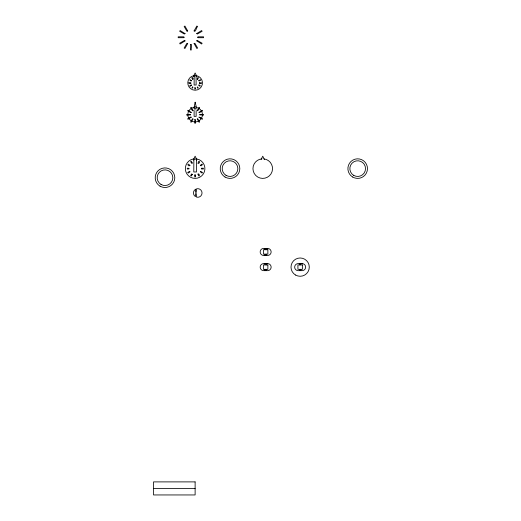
<?xml version="1.0" encoding="UTF-8"?>
<svg xmlns="http://www.w3.org/2000/svg" width="521" height="521" viewBox="0 0 521 521"><rect width="100%" height="100%" fill="white"/><g stroke="black" fill="none" stroke-linecap="round" stroke-linejoin="round"><path stroke-width="0.78" d="M191.22 85.496C191.064 84.565 189.019 85.815 189.95 86.369L191.214 85.535M189.032 168.758C187.345 166.687 185.841 170.139 189.006 168.804M192.236 174.392L191.656 173.89L190.634 175.603L191.311 175.994L192.236 174.392L191.989 174.822M194.072 107.443L193.819 108.121L194.652 108.121M261.112 159.472L262.747 156.209L264.375 159.472M192.965 79.159L192.848 79.225A4.311 4.311 0 0 0 192.62 79.381M192.666 86.942C190.549 89.365 193.669 87.769 192.777 86.948M201.523 168.224L201.425 168.973L203.424 168.999L203.424 168.218L201.718 168.218M193.779 75.669L193.669 75.688A7.346 7.346 0 0 0 189.045 87A7.346 7.346 0 0 0 201.269 86.909A7.346 7.346 0 0 0 196.463 75.669M193.773 158.912L193.187 159.009A9.795 9.795 0 0 0 187.019 174.105A9.795 9.795 0 0 0 203.32 173.962A9.795 9.795 0 0 0 196.892 158.977L196.476 158.918M194.105 76.502L193.369 76.496L195.121 72.986L196.879 76.496L196.137 76.502M193.832 159.94L193.324 159.823L195.121 156.209L196.925 159.81L196.417 159.94M194.112 108.987L196.137 108.987M153.526 488.424L195.121 488.424M195.479 108.114L196.43 108.127L196.17 107.443M198.071 163.301C201.099 163.679 198.794 158.534 198.006 163.216M300.799 263.6L300.799 264.909M300.799 269.344L300.799 270.653M299.497 263.6L299.497 264.909M299.497 269.344L299.497 270.653M266.309 248.406L266.309 249.715M266.309 254.15L266.309 255.459M266.309 263.6L266.309 264.909M266.309 269.344L266.309 270.653M265 248.406L265 249.715M265 254.15L265 255.459M265 263.6L265 264.909M265 269.344L265 270.653M196.137 110.53L196.137 116.365L194.112 116.365L194.112 110.53M199.413 82.481A4.311 4.311 0 0 1 199.374 83.568M199.068 84.617A4.311 4.311 0 0 1 198.82 85.099M191.5 85.216A4.311 4.311 0 0 1 191.233 84.741M190.894 83.705A4.311 4.311 0 0 1 190.823 82.611M191.233 81.035A4.311 4.311 0 0 1 191.5 80.56M197.277 79.153A4.311 4.311 0 0 1 197.733 79.459M198.82 80.677A4.311 4.311 0 0 1 198.95 80.911M194.183 107.176A0.977 0.977 0 0 1 194.717 106.642M195.466 106.642A0.977 0.977 0 0 1 195.994 107.176M263.9 158.885A9.795 9.795 0 0 1 270.946 173.962A9.795 9.795 0 0 1 254.307 173.578A9.795 9.795 0 0 1 262.037 158.846M188.889 82.748L188.902 83.334L190.569 83.119L188.889 82.748M201.36 82.93L201.34 83.327L199.667 83.041L201.36 82.93M184.069 37.265L183.692 37.701L178.195 37.707L178.195 36.822L183.692 36.828L184.069 37.265M185.046 33.637L184.382 34.015L179.68 31.299L180.116 30.537L185.046 33.637M185.046 40.892L180.116 43.992L179.68 43.23L184.434 40.488L185.046 40.892M187.703 30.98L186.948 31.286L184.16 26.493L184.922 26.05L187.703 30.98M187.703 43.549L184.922 48.479L184.16 48.036L186.909 43.282L187.703 43.549M190.452 44.467L190.452 49.957L191.331 49.957C190.686 49.56 192.672 42.898 190.465 44.409M194.086 30.921C195.414 33.168 196.769 26.48 197.622 26.493L196.853 26.05L194.086 30.921M191.227 80.618C190.061 81.764 188.849 78.046 191.227 80.618M194.086 43.49L196.853 48.479L197.622 48.036L194.9 43.328L194.092 43.438M190.575 114.802L186.661 115.095L186.661 114.509L190.575 114.802M192.998 78.847C191.826 80.351 191.187 74.737 192.998 78.847M191.227 112.38L190.816 112.653L187.645 110.823L187.938 110.315L191.227 112.38M191.227 117.218L187.938 119.283L187.645 118.775L190.816 116.951L191.227 117.218M196.743 33.578L197.348 34.041L202.102 31.299L201.666 30.537L196.749 33.52M196.743 40.833L201.666 43.992L202.102 43.23L197.348 40.488L196.743 40.833M197.713 37.206L198.091 37.701L203.587 37.707L203.587 36.822L198.149 36.822L197.713 37.206M192.998 110.608L192.47 110.791L190.634 107.619L191.142 107.326L192.998 110.608M194.828 87.841C194.737 91.585 196.274 86.616 194.841 87.802M189.924 165.385C188.192 167.599 186.394 161.608 189.924 165.385M192.998 118.99L191.142 122.279L190.634 121.979L192.47 118.814L192.998 118.99M189.924 171.839L188.127 173.102L187.736 172.425L189.429 171.461L189.924 171.839M197.251 78.808C198.156 80.514 199.113 74.763 197.257 78.775M194.828 119.602L194.828 123.262L195.414 123.262L195.414 119.602L194.841 119.563M192.288 163.021L191.656 163.334L190.634 161.614L191.311 161.223L192.288 163.021M197.251 87.196C198.553 90.439 198.312 86.095 197.257 87.157M199.022 80.579L199.387 80.905L200.722 80.149L200.435 79.628L199.022 80.579M197.251 110.569L197.772 110.791L199.608 107.619L199.1 107.326L197.257 110.53M199.022 85.424C200.598 87.645 200.761 84.636 199.029 85.385M197.251 118.951L199.1 122.279L199.608 121.979L197.772 118.814L197.257 118.918M194.73 175.01C194.62 180.728 196.684 173.135 194.73 175.01M199.022 112.341L199.426 112.653L202.597 110.823L202.304 110.315L199.029 112.302M199.022 117.179L202.304 119.283L202.597 118.775L199.042 117.108M199.667 114.763L203.587 115.095L203.587 114.509L199.667 114.763M197.96 174.144C199.725 179.185 199.856 172.562 197.967 174.099M200.325 165.333C201.399 167.56 204.252 161.666 200.325 165.333M200.325 171.787L202.115 173.102L202.506 172.425L200.859 171.474L200.331 171.735M195.121 102.233L194.105 107.372L193.669 107.45A7.346 7.346 0 0 0 189.045 118.768A7.346 7.346 0 0 0 201.269 118.664A7.346 7.346 0 0 0 196.45 107.424L195.121 102.233M194.183 75.819L194.105 85.008L196.137 85.008L196.059 75.819L195.154 75.213L194.183 75.819M193.871 159.719L193.773 171.969L196.476 171.969L196.476 160.221C196.508 158.82 194.372 158.423 193.871 159.719M195.577 189.247L195.46 189.312A4.311 4.311 0 0 0 195.46 196.638L195.577 193.565L196.3 193.565L196.456 197.088A4.311 4.311 0 0 0 202.044 192.978A4.311 4.311 0 0 0 196.456 188.863L196.3 192.386L195.577 192.386L195.577 189.247M267.612 248.406L263.698 248.406A3.523 3.523 0 0 0 260.168 251.936A3.523 3.523 0 0 0 263.698 255.459L267.612 255.459A3.523 3.523 0 0 0 271.135 251.936A3.523 3.523 0 0 0 267.612 248.406M267.872 249.715L263.437 249.715L263.437 254.15L267.872 254.15L267.872 249.715M267.612 263.6L263.698 263.6A3.523 3.523 0 0 0 260.168 267.13A3.523 3.523 0 0 0 263.698 270.653L267.612 270.653A3.523 3.523 0 0 0 271.135 267.13A3.523 3.523 0 0 0 267.612 263.6M302.108 263.6L298.188 263.6A3.523 3.523 0 0 0 294.665 267.13A3.523 3.523 0 0 0 298.188 270.653L302.108 270.653A3.523 3.523 0 0 0 305.632 267.13A3.523 3.523 0 0 0 302.108 263.6M267.872 264.909L263.437 264.909L263.437 269.344L267.872 269.344L267.872 264.909M302.369 264.909L297.927 264.909L297.927 269.344L302.369 269.344L302.369 264.909M195.121 481.892L153.526 481.892L153.526 494.95L195.121 494.95L195.121 481.892M225.065 177.055A9.795 9.795 0 0 0 239.816 168.68A9.795 9.795 0 0 0 225.189 160.097A9.795 9.795 0 0 0 225.065 177.055M226.062 175.369A7.835 7.835 0 0 0 237.856 168.667A7.835 7.835 0 0 0 226.16 161.797A7.835 7.835 0 0 0 226.062 175.369M352.73 177.055A9.795 9.795 0 0 0 367.474 168.68A9.795 9.795 0 0 0 352.847 160.097A9.795 9.795 0 0 0 352.73 177.055M353.72 175.369A7.835 7.835 0 0 0 365.521 168.667A7.835 7.835 0 0 0 353.818 161.797A7.835 7.835 0 0 0 353.72 175.369M160.045 186.16A9.795 9.795 0 0 0 174.795 177.785A9.795 9.795 0 0 0 160.168 169.195A9.795 9.795 0 0 0 160.045 186.16M161.041 184.467A7.835 7.835 0 0 0 172.835 177.765A7.835 7.835 0 0 0 161.139 170.901A7.835 7.835 0 0 0 161.041 184.467M295.576 275.042A9.137 9.137 0 0 0 309.285 267.13A9.137 9.137 0 0 0 295.576 259.211A9.137 9.137 0 0 0 295.576 275.042"/></g></svg>
